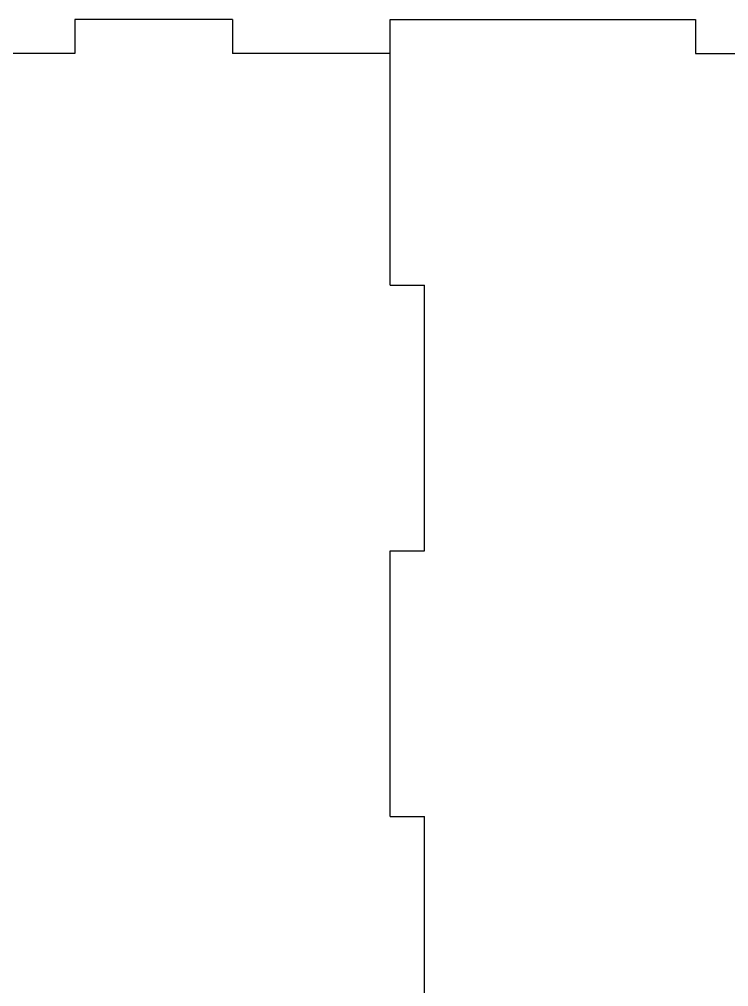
# Model space of a CAD drawing. Header units: metres. Extents: x -544 to 104, y 0 to 186.
# Drawn here: x -221.3 to -138.5, y 73.2 to 186 of the extents above; entities that cross this region are included whole.
import ezdxf

# ---------------------------------------------------------------- set-up
doc = ezdxf.new("R2010")
doc.units = ezdxf.units.M

msp = doc.modelspace()

# ---------------------------------------------------------------- linework, layer by layer
at = {"layer": 'GROUP0'}
for p, q in [((-214.8, 186), (-214.8, 182)), ((-196.4, 186), (-214.8, 186)), ((-196.4, 186), (-196.4, 182)), ((-214.8, 182), (-233.2, 182)), ((-178, 182), (-196.4, 182)), ((-178, 155), (-178, 182)), ((-178, 155), (-174, 155)), ((-174, 124), (-174, 155)), ((-178, 124), (-174, 124)), ((-178, 93), (-178, 124)), ((-178, 93), (-174, 93)), ((-174, 62), (-174, 93))]:
    msp.add_line(p, q, dxfattribs=at)
at = {"layer": 'GROUP1'}
for p, q in [((-178, 186), (-142.4, 186)), ((-178, 155), (-178, 186)), ((-142.4, 186), (-142.4, 182)), ((-142.4, 182), (-106.8, 182)), ((-178, 155), (-174, 155)), ((-174, 124), (-174, 155)), ((-178, 124), (-174, 124)), ((-178, 93), (-178, 124)), ((-178, 93), (-174, 93)), ((-174, 62), (-174, 93))]:
    msp.add_line(p, q, dxfattribs=at)

doc.saveas('drawing.dxf')
